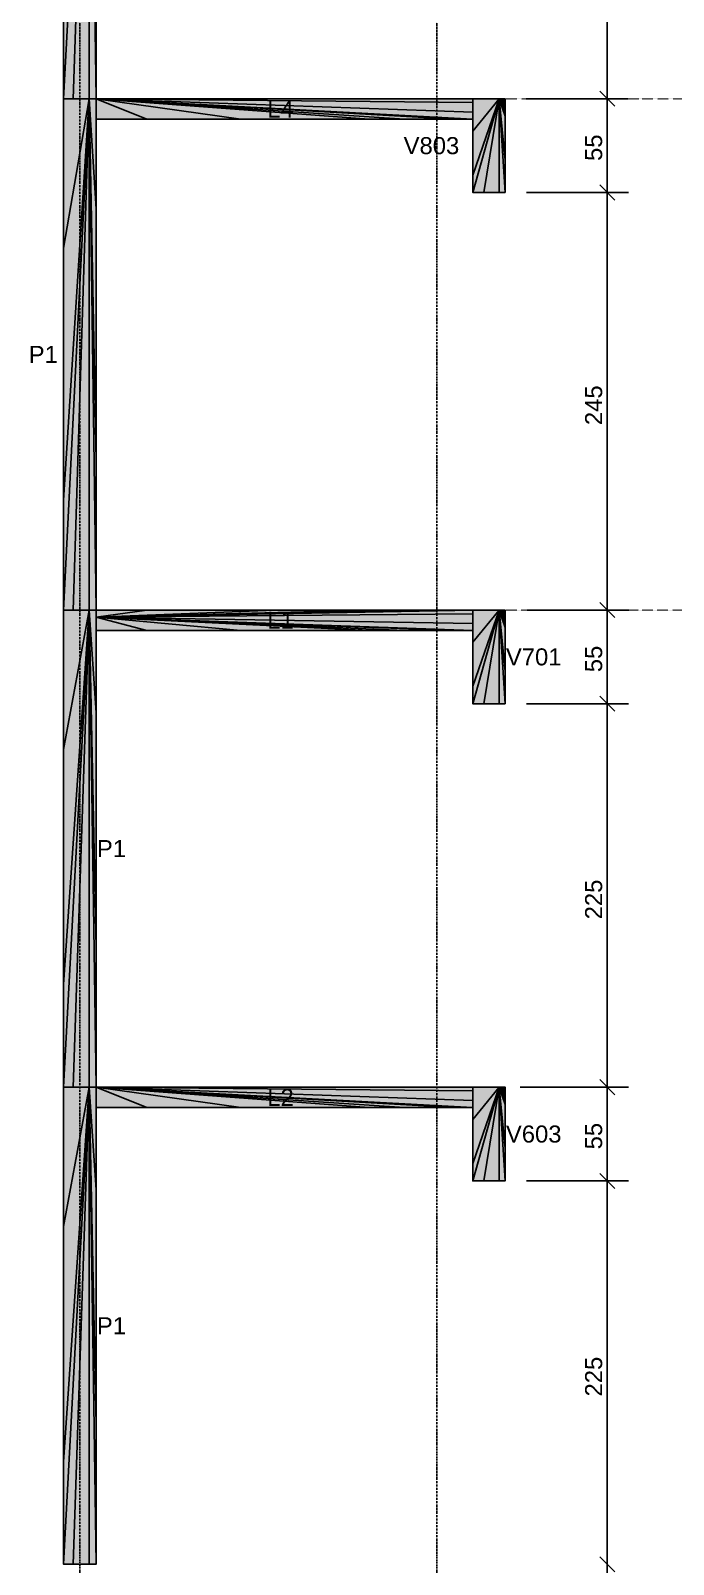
# Model space of a CAD drawing. Extents: x 37185 to 43130, y -8131 to -3926.
# Drawn here: x 38556 to 38808, y -5279 to -4679 of the extents above; entities that cross this region are included whole.
import ezdxf

# ---------------------------------------------------------------- set-up
doc = ezdxf.new("R2010")
doc.units = 0
doc.header["$MEASUREMENT"] = 0
doc.linetypes.add('ESTILO_TQS_0002', pattern=[0.4, 0.1, -0.3])
doc.linetypes.add('ESTILO_TQS_0004', pattern=[1.12, 0.5, -0.2, 0.01, -0.2, 0.01, -0.2])
for name, color, linetype in [('52', 3, 'CONTINUOUS'), ('67', 7, 'CONTINUOUS'), ('70', 160, 'CONTINUOUS'), ('74', 2, 'CONTINUOUS'), ('75', 9, 'CONTINUOUS'), ('96', 252, 'CONTINUOUS')]:
    doc.layers.add(name, color=color, linetype=linetype)
doc.styles.add('TQS_ARIAL', font='arial.ttf')

msp = doc.modelspace()

# ---------------------------------------------------------------- linework, layer by layer
at = {"layer": '52', "linetype": 'Continuous'}
for points in [[(38569.29, -4518.62), (38569.29, -4573.16), (38569.29, -4665.13), (38569.29, -4705.29), (38569.29, -4763.72), (38569.29, -4862.26), (38569.29, -4905.29), (38569.29, -4959.83), (38569.29, -5051.79), (38569.29, -5091.95), (38569.29, -5146.49), (38569.29, -5238.46), (38569.29, -5278.62)], [(38581.96, -4705.29), (38581.96, -4650.75), (38581.96, -4558.78), (38581.96, -4526.62)], [(38741.96, -4705.29), (38739.6, -4705.29), (38729.29, -4705.29), (38581.96, -4705.29)], [(38741.96, -4741.95), (38741.96, -4729.33), (38741.96, -4712.12), (38741.96, -4705.29)], [(38581.96, -4713.29), (38601.84, -4713.29), (38638.55, -4713.29), (38688.63, -4713.29), (38702.62, -4713.29), (38721.71, -4713.29), (38729.29, -4713.29)], [(38581.96, -4905.29), (38581.96, -4846.85), (38581.96, -4748.31), (38581.96, -4713.29)], [(38729.29, -4713.29), (38729.29, -4717.9), (38729.29, -4735.12), (38729.29, -4741.95)], [(38729.29, -4741.95), (38733.65, -4741.95), (38739.6, -4741.95), (38741.96, -4741.95)], [(38741.96, -4905.29), (38739.6, -4905.29), (38729.29, -4905.29), (38721.71, -4905.29), (38707.72, -4905.29), (38688.63, -4905.29), (38651.92, -4905.29), (38601.84, -4905.29), (38581.96, -4905.29)], [(38741.96, -4941.95), (38741.96, -4929.33), (38741.96, -4912.12), (38741.96, -4905.29)], [(38581.96, -4913.29), (38601.84, -4913.29), (38638.55, -4913.29), (38688.63, -4913.29), (38702.62, -4913.29), (38721.71, -4913.29), (38729.29, -4913.29)], [(38581.96, -5091.95), (38581.96, -5037.41), (38581.96, -4945.45), (38581.96, -4913.29)], [(38729.29, -4913.29), (38729.29, -4917.9), (38729.29, -4935.12), (38729.29, -4941.95)], [(38729.29, -4941.95), (38733.65, -4941.95), (38739.6, -4941.95), (38741.96, -4941.95)], [(38741.96, -5091.95), (38739.6, -5091.95), (38729.29, -5091.95), (38581.96, -5091.95)], [(38741.96, -5128.62), (38741.96, -5116), (38741.96, -5098.78), (38741.96, -5091.95)], [(38581.96, -5099.95), (38601.84, -5099.95), (38638.55, -5099.95), (38688.63, -5099.95), (38702.62, -5099.95), (38721.71, -5099.95), (38729.29, -5099.95)], [(38581.96, -5278.62), (38581.96, -5224.08), (38581.96, -5132.11), (38581.96, -5099.95)], [(38729.29, -5099.95), (38729.29, -5104.57), (38729.29, -5121.79), (38729.29, -5128.62)], [(38729.29, -5128.62), (38733.65, -5128.62), (38739.6, -5128.62), (38741.96, -5128.62)], [(38569.29, -5278.62), (38572.99, -5278.62), (38579.23, -5278.62)]]:
    msp.add_lwpolyline(points, dxfattribs=at)
at = {"layer": '67', "linetype": 'ESTILO_TQS_0002'}
for p, q in [((38729.29, -4705.29), (40010.49, -4705.29)), ((38741.96, -4905.29), (40010.49, -4905.29))]:
    msp.add_line(p, q, dxfattribs=at)
at = {"layer": '70', "linetype": 'ESTILO_TQS_0004'}
for p, q in [((38575.63, -4145.29), (38575.63, -7832.62)), ((38715.29, -4145.29), (38715.29, -7832.62))]:
    msp.add_line(p, q, dxfattribs=at)
at = {"layer": '75', "linetype": 'Continuous'}
for p, q in [((38781.93, -4546.95), (38781.93, -4713.62)), ((38781.93, -4696.95), (38781.93, -4750.29)), ((38778.99, -4702.34), (38784.88, -4708.23)), ((38778.99, -4702.34), (38784.88, -4708.23)), ((38741.96, -4705.29), (38741.96, -4705.29)), ((38741.96, -4705.29), (38741.96, -4705.29)), ((38750.29, -4705.29), (38790.26, -4705.29)), ((38750.29, -4705.29), (38790.26, -4705.29)), ((38781.93, -4733.62), (38781.93, -4913.62)), ((38778.99, -4739.01), (38784.88, -4744.9)), ((38778.99, -4739.01), (38784.88, -4744.9)), ((38741.96, -4741.95), (38741.96, -4741.95)), ((38741.96, -4741.95), (38741.96, -4741.95)), ((38750.29, -4741.95), (38790.26, -4741.95)), ((38750.29, -4741.95), (38790.26, -4741.95)), ((38781.93, -4896.95), (38781.93, -4950.29)), ((38741.96, -4905.29), (38741.96, -4905.29)), ((38741.96, -4905.29), (38741.96, -4905.29)), ((38750.29, -4905.29), (38790.26, -4905.29)), ((38750.29, -4905.29), (38790.26, -4905.29)), ((38778.99, -4902.34), (38784.88, -4908.23)), ((38778.99, -4902.34), (38784.88, -4908.23)), ((38781.93, -4933.62), (38781.93, -5100.29)), ((38741.96, -4941.95), (38741.96, -4941.95)), ((38741.96, -4941.95), (38741.96, -4941.95)), ((38750.29, -4941.95), (38790.26, -4941.95)), ((38750.29, -4941.95), (38790.26, -4941.95)), ((38778.99, -4939.01), (38784.88, -4944.9)), ((38778.99, -4939.01), (38784.88, -4944.9)), ((38781.93, -5083.62), (38781.93, -5136.95)), ((38739.6, -5091.95), (38739.6, -5091.95)), ((38739.6, -5091.95), (38739.6, -5091.95)), ((38747.93, -5091.95), (38790.26, -5091.95)), ((38747.93, -5091.95), (38790.26, -5091.95)), ((38778.99, -5089.01), (38784.88, -5094.9)), ((38778.99, -5089.01), (38784.88, -5094.9)), ((38781.93, -5120.29), (38781.93, -5286.95)), ((38741.96, -5128.62), (38741.96, -5128.62)), ((38741.96, -5128.62), (38741.96, -5128.62)), ((38750.29, -5128.62), (38790.26, -5128.62)), ((38750.29, -5128.62), (38790.26, -5128.62)), ((38778.99, -5125.67), (38784.88, -5131.56)), ((38778.99, -5125.67), (38784.88, -5131.56)), ((38781.93, -5270.29), (38781.93, -5323.62)), ((38778.99, -5275.67), (38784.88, -5281.57)), ((38778.99, -5275.67), (38784.88, -5281.57))]:
    msp.add_line(p, q, dxfattribs=at)
at = {"layer": '96', "linetype": 'Continuous'}
for points in [[(38579.23, -4518.62), (38569.29, -4665.13), (38569.29, -4705.29), (38579.23, -4518.62)], [(38579.23, -4518.62), (38569.29, -4705.29), (38572.99, -4705.29), (38579.23, -4518.62)], [(38579.23, -4518.62), (38572.99, -4705.29), (38579.23, -4705.29), (38579.23, -4518.62)], [(38579.23, -4518.62), (38579.23, -4705.29), (38581.96, -4705.29), (38579.23, -4518.62)], [(38579.23, -4518.62), (38581.96, -4705.29), (38581.96, -4650.75), (38579.23, -4518.62)], [(38579.23, -4705.29), (38569.29, -4705.29), (38569.29, -4763.72), (38579.23, -4705.29)], [(38579.23, -4705.29), (38569.29, -4763.72), (38569.29, -4862.26), (38579.23, -4705.29)], [(38579.23, -4705.29), (38569.29, -4862.26), (38569.29, -4905.29), (38579.23, -4705.29)], [(38579.23, -4705.29), (38569.29, -4905.29), (38572.99, -4905.29), (38579.23, -4705.29)], [(38579.23, -4705.29), (38572.99, -4905.29), (38579.23, -4905.29), (38579.23, -4705.29)], [(38579.23, -4705.29), (38579.23, -4905.29), (38581.96, -4905.29), (38579.23, -4705.29)], [(38579.23, -4705.29), (38581.96, -4905.29), (38581.96, -4846.85), (38579.23, -4705.29)], [(38579.23, -4705.29), (38581.96, -4846.85), (38581.96, -4748.31), (38579.23, -4705.29)], [(38579.23, -4705.29), (38581.96, -4748.31), (38581.96, -4705.29), (38579.23, -4705.29)], [(38581.96, -4705.29), (38581.96, -4713.29), (38601.84, -4713.29), (38581.96, -4705.29)], [(38581.96, -4705.29), (38601.84, -4713.29), (38638.55, -4713.29), (38581.96, -4705.29)], [(38581.96, -4705.29), (38638.55, -4713.29), (38688.63, -4713.29), (38581.96, -4705.29)], [(38581.96, -4705.29), (38688.63, -4713.29), (38702.62, -4713.29), (38581.96, -4705.29)], [(38581.96, -4705.29), (38702.62, -4713.29), (38721.71, -4713.29), (38581.96, -4705.29)], [(38581.96, -4705.29), (38721.71, -4713.29), (38729.29, -4713.29), (38581.96, -4705.29)], [(38581.96, -4705.29), (38729.29, -4713.29), (38729.29, -4710.53), (38581.96, -4705.29)], [(38581.96, -4705.29), (38729.29, -4710.53), (38729.29, -4706.78), (38581.96, -4705.29)], [(38581.96, -4705.29), (38729.29, -4706.78), (38729.29, -4705.29), (38581.96, -4705.29)], [(38739.6, -4705.29), (38729.29, -4705.29), (38729.29, -4717.9), (38739.6, -4705.29)], [(38739.6, -4705.29), (38729.29, -4717.9), (38729.29, -4735.12), (38739.6, -4705.29)], [(38739.6, -4705.29), (38729.29, -4735.12), (38729.29, -4741.95), (38739.6, -4705.29)], [(38739.6, -4705.29), (38729.29, -4741.95), (38733.65, -4741.95), (38739.6, -4705.29)], [(38739.6, -4705.29), (38733.65, -4741.95), (38739.6, -4741.95), (38739.6, -4705.29)], [(38739.6, -4705.29), (38739.6, -4741.95), (38741.96, -4741.95), (38739.6, -4705.29)], [(38739.6, -4705.29), (38741.96, -4741.95), (38741.96, -4729.33), (38739.6, -4705.29)], [(38739.6, -4705.29), (38741.96, -4729.33), (38741.96, -4712.12), (38739.6, -4705.29)], [(38739.6, -4705.29), (38741.96, -4712.12), (38741.96, -4705.29), (38739.6, -4705.29)], [(38579.23, -4905.29), (38569.29, -4905.29), (38569.29, -4959.83), (38579.23, -4905.29)], [(38579.23, -4905.29), (38569.29, -4959.83), (38569.29, -5051.79), (38579.23, -4905.29)], [(38579.23, -4905.29), (38569.29, -5051.79), (38569.29, -5091.95), (38579.23, -4905.29)], [(38579.23, -4905.29), (38569.29, -5091.95), (38572.99, -5091.95), (38579.23, -4905.29)], [(38579.23, -4905.29), (38572.99, -5091.95), (38579.23, -5091.95), (38579.23, -4905.29)], [(38579.23, -4905.29), (38579.23, -5091.95), (38581.96, -5091.95), (38579.23, -4905.29)], [(38579.23, -4905.29), (38581.96, -5091.95), (38581.96, -5037.41), (38579.23, -4905.29)], [(38579.23, -4905.29), (38581.96, -5037.41), (38581.96, -4945.45), (38579.23, -4905.29)], [(38579.23, -4905.29), (38581.96, -4945.45), (38581.96, -4905.29), (38579.23, -4905.29)], [(38581.96, -4908.04), (38729.29, -4906.78), (38729.29, -4905.29), (38581.96, -4908.04)], [(38581.96, -4908.04), (38729.29, -4905.29), (38721.71, -4905.29), (38581.96, -4908.04)], [(38581.96, -4908.04), (38721.71, -4905.29), (38707.72, -4905.29), (38581.96, -4908.04)], [(38581.96, -4908.04), (38707.72, -4905.29), (38688.63, -4905.29), (38581.96, -4908.04)], [(38581.96, -4908.04), (38688.63, -4905.29), (38651.92, -4905.29), (38581.96, -4908.04)], [(38581.96, -4908.04), (38651.92, -4905.29), (38601.84, -4905.29), (38581.96, -4908.04)], [(38581.96, -4908.04), (38601.84, -4905.29), (38581.96, -4905.29), (38581.96, -4908.04)], [(38581.96, -4908.04), (38729.29, -4910.53), (38729.29, -4906.78), (38581.96, -4908.04)], [(38739.6, -4905.29), (38729.29, -4905.29), (38729.29, -4917.9), (38739.6, -4905.29)], [(38739.6, -4905.29), (38729.29, -4917.9), (38729.29, -4935.12), (38739.6, -4905.29)], [(38739.6, -4905.29), (38729.29, -4935.12), (38729.29, -4941.95), (38739.6, -4905.29)], [(38739.6, -4905.29), (38729.29, -4941.95), (38733.65, -4941.95), (38739.6, -4905.29)], [(38739.6, -4905.29), (38733.65, -4941.95), (38739.6, -4941.95), (38739.6, -4905.29)], [(38739.6, -4905.29), (38739.6, -4941.95), (38741.96, -4941.95), (38739.6, -4905.29)], [(38739.6, -4905.29), (38741.96, -4941.95), (38741.96, -4929.33), (38739.6, -4905.29)], [(38739.6, -4905.29), (38741.96, -4929.33), (38741.96, -4912.12), (38739.6, -4905.29)], [(38739.6, -4905.29), (38741.96, -4912.12), (38741.96, -4905.29), (38739.6, -4905.29)], [(38581.96, -4908.04), (38581.96, -4913.29), (38601.84, -4913.29), (38581.96, -4908.04)], [(38581.96, -4908.04), (38601.84, -4913.29), (38638.55, -4913.29), (38581.96, -4908.04)], [(38581.96, -4908.04), (38638.55, -4913.29), (38688.63, -4913.29), (38581.96, -4908.04)], [(38581.96, -4908.04), (38688.63, -4913.29), (38702.62, -4913.29), (38581.96, -4908.04)], [(38581.96, -4908.04), (38702.62, -4913.29), (38721.71, -4913.29), (38581.96, -4908.04)], [(38581.96, -4908.04), (38721.71, -4913.29), (38729.29, -4913.29), (38581.96, -4908.04)], [(38581.96, -4908.04), (38729.29, -4913.29), (38729.29, -4910.53), (38581.96, -4908.04)], [(38579.23, -5091.95), (38569.29, -5091.95), (38569.29, -5146.49), (38579.23, -5091.95)], [(38579.23, -5091.95), (38569.29, -5146.49), (38569.29, -5238.46), (38579.23, -5091.95)], [(38579.23, -5091.95), (38569.29, -5238.46), (38569.29, -5278.62), (38579.23, -5091.95)], [(38579.23, -5091.95), (38569.29, -5278.62), (38572.99, -5278.62), (38579.23, -5091.95)], [(38579.23, -5091.95), (38572.99, -5278.62), (38579.23, -5278.62), (38579.23, -5091.95)], [(38579.23, -5091.95), (38579.23, -5278.62), (38581.96, -5278.62), (38579.23, -5091.95)], [(38579.23, -5091.95), (38581.96, -5278.62), (38581.96, -5224.08), (38579.23, -5091.95)], [(38579.23, -5091.95), (38581.96, -5224.08), (38581.96, -5132.11), (38579.23, -5091.95)], [(38579.23, -5091.95), (38581.96, -5132.11), (38581.96, -5091.95), (38579.23, -5091.95)], [(38581.96, -5091.95), (38581.96, -5099.95), (38601.84, -5099.95), (38581.96, -5091.95)], [(38581.96, -5091.95), (38601.84, -5099.95), (38638.55, -5099.95), (38581.96, -5091.95)], [(38581.96, -5091.95), (38638.55, -5099.95), (38688.63, -5099.95), (38581.96, -5091.95)], [(38581.96, -5091.95), (38688.63, -5099.95), (38702.62, -5099.95), (38581.96, -5091.95)], [(38581.96, -5091.95), (38702.62, -5099.95), (38721.71, -5099.95), (38581.96, -5091.95)], [(38581.96, -5091.95), (38721.71, -5099.95), (38729.29, -5099.95), (38581.96, -5091.95)], [(38581.96, -5091.95), (38729.29, -5099.95), (38729.29, -5097.2), (38581.96, -5091.95)], [(38581.96, -5091.95), (38729.29, -5097.2), (38729.29, -5093.44), (38581.96, -5091.95)], [(38581.96, -5091.95), (38729.29, -5093.44), (38729.29, -5091.95), (38581.96, -5091.95)], [(38739.6, -5091.95), (38729.29, -5091.95), (38729.29, -5104.57), (38739.6, -5091.95)], [(38739.6, -5091.95), (38729.29, -5104.57), (38729.29, -5121.79), (38739.6, -5091.95)], [(38739.6, -5091.95), (38729.29, -5121.79), (38729.29, -5128.62), (38739.6, -5091.95)], [(38739.6, -5091.95), (38729.29, -5128.62), (38733.65, -5128.62), (38739.6, -5091.95)], [(38739.6, -5091.95), (38733.65, -5128.62), (38739.6, -5128.62), (38739.6, -5091.95)], [(38739.6, -5091.95), (38739.6, -5128.62), (38741.96, -5128.62), (38739.6, -5091.95)], [(38739.6, -5091.95), (38741.96, -5128.62), (38741.96, -5116), (38739.6, -5091.95)], [(38739.6, -5091.95), (38741.96, -5116), (38741.96, -5098.78), (38739.6, -5091.95)], [(38739.6, -5091.95), (38741.96, -5098.78), (38741.96, -5091.95), (38739.6, -5091.95)]]:
    msp.add_lwpolyline(points, dxfattribs=at)
for points in [[(38579.23, -4518.62), (38569.29, -4665.13), (38569.29, -4705.29)], [(38579.23, -4518.62), (38569.29, -4705.29), (38579.23, -4518.62)], [(38579.23, -4518.62), (38569.29, -4705.29), (38572.99, -4705.29)], [(38579.23, -4518.62), (38572.99, -4705.29), (38579.23, -4518.62)], [(38579.23, -4518.62), (38572.99, -4705.29), (38579.23, -4705.29)], [(38579.23, -4518.62), (38579.23, -4705.29), (38579.23, -4518.62)], [(38579.23, -4518.62), (38579.23, -4705.29), (38581.96, -4705.29)], [(38579.23, -4518.62), (38581.96, -4705.29), (38579.23, -4518.62)], [(38579.23, -4518.62), (38581.96, -4705.29), (38581.96, -4650.75)], [(38579.23, -4705.29), (38569.29, -4705.29), (38569.29, -4763.72)], [(38579.23, -4705.29), (38569.29, -4763.72), (38579.23, -4705.29)], [(38579.23, -4705.29), (38569.29, -4763.72), (38569.29, -4862.26)], [(38579.23, -4705.29), (38569.29, -4862.26), (38579.23, -4705.29)], [(38579.23, -4705.29), (38569.29, -4862.26), (38569.29, -4905.29)], [(38579.23, -4705.29), (38569.29, -4905.29), (38579.23, -4705.29)], [(38579.23, -4705.29), (38569.29, -4905.29), (38572.99, -4905.29)], [(38579.23, -4705.29), (38572.99, -4905.29), (38579.23, -4705.29)], [(38579.23, -4705.29), (38572.99, -4905.29), (38579.23, -4905.29)], [(38579.23, -4705.29), (38579.23, -4905.29), (38579.23, -4705.29)], [(38579.23, -4705.29), (38579.23, -4905.29), (38581.96, -4905.29)], [(38579.23, -4705.29), (38581.96, -4905.29), (38579.23, -4705.29)], [(38579.23, -4705.29), (38581.96, -4905.29), (38581.96, -4846.85)], [(38579.23, -4705.29), (38581.96, -4846.85), (38579.23, -4705.29)], [(38579.23, -4705.29), (38581.96, -4846.85), (38581.96, -4748.31)], [(38579.23, -4705.29), (38581.96, -4748.31), (38579.23, -4705.29)], [(38579.23, -4705.29), (38581.96, -4748.31), (38581.96, -4705.29)], [(38579.23, -4705.29), (38581.96, -4705.29), (38579.23, -4705.29)], [(38581.96, -4705.29), (38581.96, -4713.29), (38601.84, -4713.29)], [(38581.96, -4705.29), (38601.84, -4713.29), (38581.96, -4705.29)], [(38581.96, -4705.29), (38601.84, -4713.29), (38638.55, -4713.29)], [(38581.96, -4705.29), (38638.55, -4713.29), (38581.96, -4705.29)], [(38581.96, -4705.29), (38638.55, -4713.29), (38688.63, -4713.29)], [(38581.96, -4705.29), (38688.63, -4713.29), (38581.96, -4705.29)], [(38581.96, -4705.29), (38688.63, -4713.29), (38702.62, -4713.29)], [(38581.96, -4705.29), (38702.62, -4713.29), (38581.96, -4705.29)], [(38581.96, -4705.29), (38702.62, -4713.29), (38721.71, -4713.29)], [(38581.96, -4705.29), (38721.71, -4713.29), (38581.96, -4705.29)], [(38581.96, -4705.29), (38721.71, -4713.29), (38729.29, -4713.29)], [(38581.96, -4705.29), (38729.29, -4713.29), (38581.96, -4705.29)], [(38581.96, -4705.29), (38729.29, -4713.29), (38729.29, -4710.53)], [(38581.96, -4705.29), (38729.29, -4710.53), (38581.96, -4705.29)], [(38581.96, -4705.29), (38729.29, -4710.53), (38729.29, -4706.78)], [(38581.96, -4705.29), (38729.29, -4706.78), (38581.96, -4705.29)], [(38581.96, -4705.29), (38729.29, -4706.78), (38729.29, -4705.29)], [(38581.96, -4705.29), (38729.29, -4705.29), (38581.96, -4705.29)], [(38739.6, -4705.29), (38729.29, -4705.29), (38729.29, -4717.9)], [(38739.6, -4705.29), (38729.29, -4717.9), (38739.6, -4705.29)], [(38739.6, -4705.29), (38729.29, -4717.9), (38729.29, -4735.12)], [(38739.6, -4705.29), (38729.29, -4735.12), (38739.6, -4705.29)], [(38739.6, -4705.29), (38729.29, -4735.12), (38729.29, -4741.95)], [(38739.6, -4705.29), (38729.29, -4741.95), (38739.6, -4705.29)], [(38739.6, -4705.29), (38729.29, -4741.95), (38733.65, -4741.95)], [(38739.6, -4705.29), (38733.65, -4741.95), (38739.6, -4705.29)], [(38739.6, -4705.29), (38733.65, -4741.95), (38739.6, -4741.95)], [(38739.6, -4705.29), (38739.6, -4741.95), (38739.6, -4705.29)], [(38739.6, -4705.29), (38739.6, -4741.95), (38741.96, -4741.95)], [(38739.6, -4705.29), (38741.96, -4741.95), (38739.6, -4705.29)], [(38739.6, -4705.29), (38741.96, -4741.95), (38741.96, -4729.33)], [(38739.6, -4705.29), (38741.96, -4729.33), (38739.6, -4705.29)], [(38739.6, -4705.29), (38741.96, -4729.33), (38741.96, -4712.12)], [(38739.6, -4705.29), (38741.96, -4712.12), (38739.6, -4705.29)], [(38739.6, -4705.29), (38741.96, -4712.12), (38741.96, -4705.29)], [(38739.6, -4705.29), (38741.96, -4705.29), (38739.6, -4705.29)], [(38579.23, -4905.29), (38569.29, -4905.29), (38569.29, -4959.83)], [(38579.23, -4905.29), (38569.29, -4959.83), (38579.23, -4905.29)], [(38579.23, -4905.29), (38569.29, -4959.83), (38569.29, -5051.79)], [(38579.23, -4905.29), (38569.29, -5051.79), (38579.23, -4905.29)], [(38579.23, -4905.29), (38569.29, -5051.79), (38569.29, -5091.95)], [(38579.23, -4905.29), (38569.29, -5091.95), (38579.23, -4905.29)], [(38579.23, -4905.29), (38569.29, -5091.95), (38572.99, -5091.95)], [(38579.23, -4905.29), (38572.99, -5091.95), (38579.23, -4905.29)], [(38579.23, -4905.29), (38572.99, -5091.95), (38579.23, -5091.95)], [(38579.23, -4905.29), (38579.23, -5091.95), (38579.23, -4905.29)], [(38579.23, -4905.29), (38579.23, -5091.95), (38581.96, -5091.95)], [(38579.23, -4905.29), (38581.96, -5091.95), (38579.23, -4905.29)], [(38579.23, -4905.29), (38581.96, -5091.95), (38581.96, -5037.41)], [(38579.23, -4905.29), (38581.96, -5037.41), (38579.23, -4905.29)], [(38579.23, -4905.29), (38581.96, -5037.41), (38581.96, -4945.45)], [(38579.23, -4905.29), (38581.96, -4945.45), (38579.23, -4905.29)], [(38579.23, -4905.29), (38581.96, -4945.45), (38581.96, -4905.29)], [(38579.23, -4905.29), (38581.96, -4905.29), (38579.23, -4905.29)], [(38581.96, -4908.04), (38729.29, -4906.78), (38729.29, -4905.29)], [(38581.96, -4908.04), (38729.29, -4905.29), (38581.96, -4908.04)], [(38581.96, -4908.04), (38729.29, -4905.29), (38721.71, -4905.29)], [(38581.96, -4908.04), (38721.71, -4905.29), (38581.96, -4908.04)], [(38581.96, -4908.04), (38721.71, -4905.29), (38707.72, -4905.29)], [(38581.96, -4908.04), (38707.72, -4905.29), (38581.96, -4908.04)], [(38581.96, -4908.04), (38707.72, -4905.29), (38688.63, -4905.29)], [(38581.96, -4908.04), (38688.63, -4905.29), (38581.96, -4908.04)], [(38581.96, -4908.04), (38688.63, -4905.29), (38651.92, -4905.29)], [(38581.96, -4908.04), (38651.92, -4905.29), (38581.96, -4908.04)], [(38581.96, -4908.04), (38651.92, -4905.29), (38601.84, -4905.29)], [(38581.96, -4908.04), (38601.84, -4905.29), (38581.96, -4908.04)], [(38581.96, -4908.04), (38601.84, -4905.29), (38581.96, -4905.29)], [(38581.96, -4908.04), (38581.96, -4905.29), (38581.96, -4908.04)], [(38581.96, -4908.04), (38729.29, -4910.53), (38729.29, -4906.78)], [(38581.96, -4908.04), (38729.29, -4906.78), (38581.96, -4908.04)], [(38739.6, -4905.29), (38729.29, -4905.29), (38729.29, -4917.9)], [(38739.6, -4905.29), (38729.29, -4917.9), (38739.6, -4905.29)], [(38739.6, -4905.29), (38729.29, -4917.9), (38729.29, -4935.12)], [(38739.6, -4905.29), (38729.29, -4935.12), (38739.6, -4905.29)], [(38739.6, -4905.29), (38729.29, -4935.12), (38729.29, -4941.95)], [(38739.6, -4905.29), (38729.29, -4941.95), (38739.6, -4905.29)], [(38739.6, -4905.29), (38729.29, -4941.95), (38733.65, -4941.95)], [(38739.6, -4905.29), (38733.65, -4941.95), (38739.6, -4905.29)], [(38739.6, -4905.29), (38733.65, -4941.95), (38739.6, -4941.95)], [(38739.6, -4905.29), (38739.6, -4941.95), (38739.6, -4905.29)], [(38739.6, -4905.29), (38739.6, -4941.95), (38741.96, -4941.95)], [(38739.6, -4905.29), (38741.96, -4941.95), (38739.6, -4905.29)], [(38739.6, -4905.29), (38741.96, -4941.95), (38741.96, -4929.33)], [(38739.6, -4905.29), (38741.96, -4929.33), (38739.6, -4905.29)], [(38739.6, -4905.29), (38741.96, -4929.33), (38741.96, -4912.12)], [(38739.6, -4905.29), (38741.96, -4912.12), (38739.6, -4905.29)], [(38739.6, -4905.29), (38741.96, -4912.12), (38741.96, -4905.29)], [(38739.6, -4905.29), (38741.96, -4905.29), (38739.6, -4905.29)], [(38581.96, -4908.04), (38581.96, -4913.29), (38601.84, -4913.29)], [(38581.96, -4908.04), (38601.84, -4913.29), (38581.96, -4908.04)], [(38581.96, -4908.04), (38601.84, -4913.29), (38638.55, -4913.29)], [(38581.96, -4908.04), (38638.55, -4913.29), (38581.96, -4908.04)], [(38581.96, -4908.04), (38638.55, -4913.29), (38688.63, -4913.29)], [(38581.96, -4908.04), (38688.63, -4913.29), (38581.96, -4908.04)], [(38581.96, -4908.04), (38688.63, -4913.29), (38702.62, -4913.29)], [(38581.96, -4908.04), (38702.62, -4913.29), (38581.96, -4908.04)], [(38581.96, -4908.04), (38702.62, -4913.29), (38721.71, -4913.29)], [(38581.96, -4908.04), (38721.71, -4913.29), (38581.96, -4908.04)], [(38581.96, -4908.04), (38721.71, -4913.29), (38729.29, -4913.29)], [(38581.96, -4908.04), (38729.29, -4913.29), (38581.96, -4908.04)], [(38581.96, -4908.04), (38729.29, -4913.29), (38729.29, -4910.53)], [(38581.96, -4908.04), (38729.29, -4910.53), (38581.96, -4908.04)], [(38579.23, -5091.95), (38569.29, -5091.95), (38569.29, -5146.49)], [(38579.23, -5091.95), (38569.29, -5146.49), (38579.23, -5091.95)], [(38579.23, -5091.95), (38569.29, -5146.49), (38569.29, -5238.46)], [(38579.23, -5091.95), (38569.29, -5238.46), (38579.23, -5091.95)], [(38579.23, -5091.95), (38569.29, -5238.46), (38569.29, -5278.62)], [(38579.23, -5091.95), (38569.29, -5278.62), (38579.23, -5091.95)], [(38579.23, -5091.95), (38569.29, -5278.62), (38572.99, -5278.62)], [(38579.23, -5091.95), (38572.99, -5278.62), (38579.23, -5091.95)], [(38579.23, -5091.95), (38572.99, -5278.62), (38579.23, -5278.62)], [(38579.23, -5091.95), (38579.23, -5278.62), (38579.23, -5091.95)], [(38579.23, -5091.95), (38579.23, -5278.62), (38581.96, -5278.62)], [(38579.23, -5091.95), (38581.96, -5278.62), (38579.23, -5091.95)], [(38579.23, -5091.95), (38581.96, -5278.62), (38581.96, -5224.08)], [(38579.23, -5091.95), (38581.96, -5224.08), (38579.23, -5091.95)], [(38579.23, -5091.95), (38581.96, -5224.08), (38581.96, -5132.11)], [(38579.23, -5091.95), (38581.96, -5132.11), (38579.23, -5091.95)], [(38579.23, -5091.95), (38581.96, -5132.11), (38581.96, -5091.95)], [(38579.23, -5091.95), (38581.96, -5091.95), (38579.23, -5091.95)], [(38581.96, -5091.95), (38581.96, -5099.95), (38601.84, -5099.95)], [(38581.96, -5091.95), (38601.84, -5099.95), (38581.96, -5091.95)], [(38581.96, -5091.95), (38601.84, -5099.95), (38638.55, -5099.95)], [(38581.96, -5091.95), (38638.55, -5099.95), (38581.96, -5091.95)], [(38581.96, -5091.95), (38638.55, -5099.95), (38688.63, -5099.95)], [(38581.96, -5091.95), (38688.63, -5099.95), (38581.96, -5091.95)], [(38581.96, -5091.95), (38688.63, -5099.95), (38702.62, -5099.95)], [(38581.96, -5091.95), (38702.62, -5099.95), (38581.96, -5091.95)], [(38581.96, -5091.95), (38702.62, -5099.95), (38721.71, -5099.95)], [(38581.96, -5091.95), (38721.71, -5099.95), (38581.96, -5091.95)], [(38581.96, -5091.95), (38721.71, -5099.95), (38729.29, -5099.95)], [(38581.96, -5091.95), (38729.29, -5099.95), (38581.96, -5091.95)], [(38581.96, -5091.95), (38729.29, -5099.95), (38729.29, -5097.2)], [(38581.96, -5091.95), (38729.29, -5097.2), (38581.96, -5091.95)], [(38581.96, -5091.95), (38729.29, -5097.2), (38729.29, -5093.44)], [(38581.96, -5091.95), (38729.29, -5093.44), (38581.96, -5091.95)], [(38581.96, -5091.95), (38729.29, -5093.44), (38729.29, -5091.95)], [(38581.96, -5091.95), (38729.29, -5091.95), (38581.96, -5091.95)], [(38739.6, -5091.95), (38729.29, -5091.95), (38729.29, -5104.57)], [(38739.6, -5091.95), (38729.29, -5104.57), (38739.6, -5091.95)], [(38739.6, -5091.95), (38729.29, -5104.57), (38729.29, -5121.79)], [(38739.6, -5091.95), (38729.29, -5121.79), (38739.6, -5091.95)], [(38739.6, -5091.95), (38729.29, -5121.79), (38729.29, -5128.62)], [(38739.6, -5091.95), (38729.29, -5128.62), (38739.6, -5091.95)], [(38739.6, -5091.95), (38729.29, -5128.62), (38733.65, -5128.62)], [(38739.6, -5091.95), (38733.65, -5128.62), (38739.6, -5091.95)], [(38739.6, -5091.95), (38733.65, -5128.62), (38739.6, -5128.62)], [(38739.6, -5091.95), (38739.6, -5128.62), (38739.6, -5091.95)], [(38739.6, -5091.95), (38739.6, -5128.62), (38741.96, -5128.62)], [(38739.6, -5091.95), (38741.96, -5128.62), (38739.6, -5091.95)], [(38739.6, -5091.95), (38741.96, -5128.62), (38741.96, -5116)], [(38739.6, -5091.95), (38741.96, -5116), (38739.6, -5091.95)], [(38739.6, -5091.95), (38741.96, -5116), (38741.96, -5098.78)], [(38739.6, -5091.95), (38741.96, -5098.78), (38739.6, -5091.95)], [(38739.6, -5091.95), (38741.96, -5098.78), (38741.96, -5091.95)], [(38739.6, -5091.95), (38741.96, -5091.95), (38739.6, -5091.95)]]:
    msp.add_solid(points, dxfattribs=at)

# ---------------------------------------------------------------- texts
at = {"layer": '74', "linetype": 'Continuous', "style": 'TQS_ARIAL'}
for s, p in [('L4', (38648.96, -4712.62)), ('V803', (38702.29, -4726.95)), ('P1', (38555.63, -4808.62)), ('L1', (38648.96, -4912.62)), ('V701', (38742.29, -4926.95)), ('P1', (38582.29, -5001.95)), ('L2', (38648.96, -5099.29)), ('V603', (38742.29, -5113.62)), ('P1', (38582.29, -5188.62))]:
    msp.add_text(s, height=6.667, dxfattribs=at).set_placement(p)
at = {"layer": '75', "linetype": 'Continuous', "style": 'TQS_ARIAL'}
for s, p in [('55', (38779.93, -4729.62)), ('245', (38779.93, -4832.95)), ('55', (38779.93, -4929.62)), ('225', (38779.93, -5026.29)), ('55', (38779.93, -5116.29)), ('225', (38779.93, -5212.95))]:
    msp.add_text(s, height=6.667, rotation=90, dxfattribs=at).set_placement(p)

doc.saveas('drawing.dxf')
